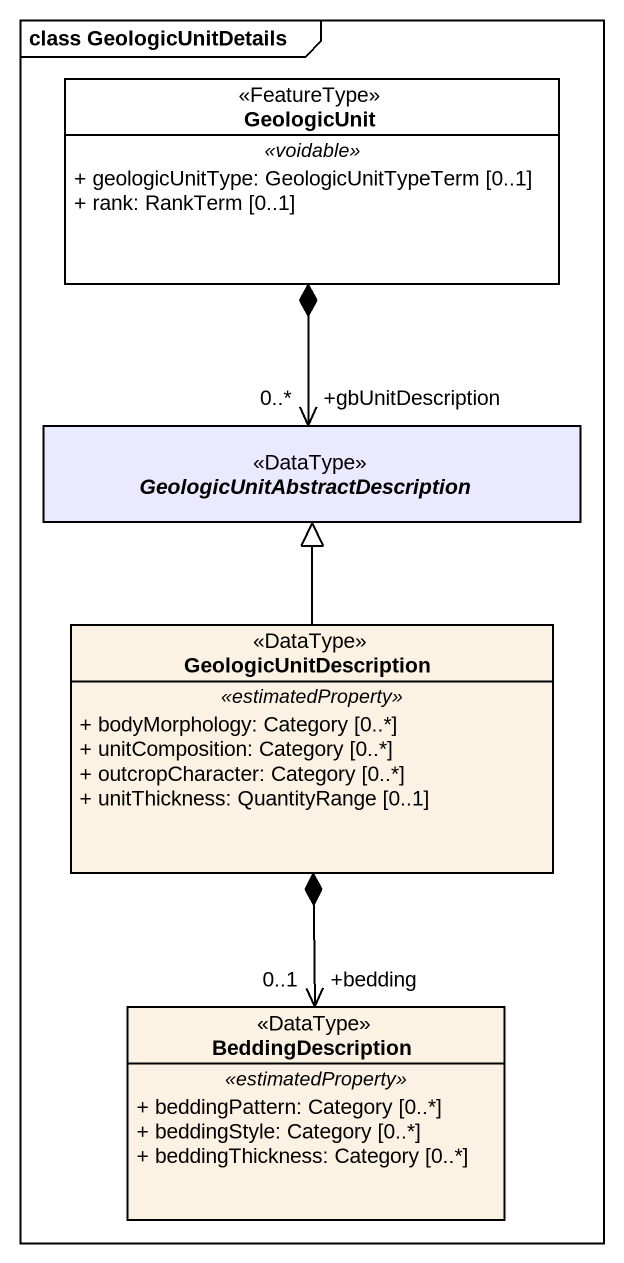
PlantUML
@startuml
mainframe class GeologicUnitDetails
hide circle
hide empty members
skinparam classAttributeIconSize 0
class GeologicUnit <<FeatureType>> #FFFFFF {
  .. <<voidable>> ..
  + geologicUnitType: GeologicUnitTypeTerm [0..1]
  + rank: RankTerm [0..1]
}
abstract class "GeologicUnitAbstractDescription" as GeologicUnitAbstractDescript <<DataType>> #E9E9FF
class GeologicUnitDescription <<DataType>> #FCF2E3 {
  .. <<estimatedProperty>> ..
  + bodyMorphology: Category [0..*]
  + unitComposition: Category [0..*]
  + outcropCharacter: Category [0..*]
  + unitThickness: QuantityRange [0..1]
}
class BeddingDescription <<DataType>> #FCF2E3 {
  .. <<estimatedProperty>> ..
  + beddingPattern: Category [0..*]
  + beddingStyle: Category [0..*]
  + beddingThickness: Category [0..*]
}
GeologicUnit *--> "+gbUnitDescription\n0..*" GeologicUnitAbstractDescript
GeologicUnitDescription -up-|> GeologicUnitAbstractDescript
GeologicUnitDescription *--> "+bedding\n0..1" BeddingDescription
@enduml
